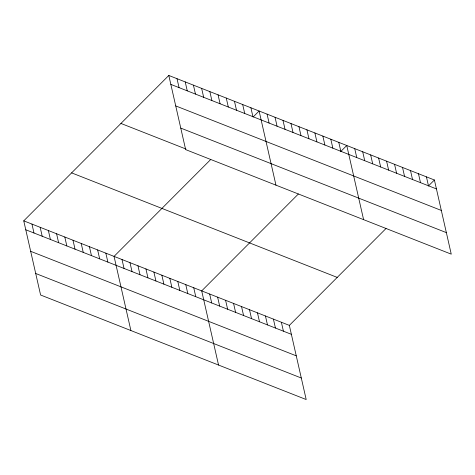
<?xml version="1.0" encoding="UTF-8"?>
<svg xmlns="http://www.w3.org/2000/svg" width="475" height="475" viewBox="0 0 475 475"><rect width="100%" height="100%" fill="white"/><g stroke="black" fill="none" stroke-linecap="round" stroke-linejoin="round"><path stroke-width="0.71" d="M23.75 220.851L289.346 325.387L306.191 399.54L40.595 295.005L23.75 220.851L168.809 75.46L434.405 179.995L451.25 254.149L185.654 149.613L168.809 75.46M210.728 159.499L114.053 256.393L130.898 330.547M253.127 116.998L259.107 111.002L275.957 185.155M298.371 193.996L201.697 290.89L218.547 365.043M340.771 151.495L346.756 145.498L363.601 219.652M289.346 325.387L386.021 228.493M428.42 185.992L434.405 179.995M170.834 84.39L436.43 188.925M175.726 105.913L441.322 210.449M180.761 128.09L446.358 232.625M120.935 123.441L185.927 149.019M71.618 172.87L337.214 277.406M25.781 229.775L291.377 334.317M30.667 251.305L296.263 355.84M35.708 273.481L301.304 378.017M426.437 176.86L428.462 185.79M418.469 173.725L420.494 182.649M410.501 170.59L412.526 179.514M402.533 167.455L404.558 176.379M394.565 164.314L396.589 173.244M386.597 161.179L388.621 170.109M378.628 158.044L380.653 166.968M370.66 154.909L372.691 163.833M362.692 151.774L364.723 160.698M354.724 148.633L356.755 157.563M338.788 142.363L340.818 151.293M330.82 139.228L332.85 148.153M322.852 136.093L324.882 145.018M314.883 132.958L316.914 141.882M306.915 129.817L308.946 138.748M298.947 126.683L300.978 135.613M290.979 123.548L293.01 132.472M283.011 120.413L285.042 129.337M275.043 117.278L277.073 126.202M267.075 114.137L269.105 123.067M250.901 107.772L252.926 116.702M242.689 104.542L244.72 113.466M234.484 101.312L236.508 110.236M281.378 322.252L283.409 331.176M226.272 98.082L228.303 107.006M273.41 319.117L275.441 328.041M218.061 94.846L220.091 103.776M265.442 315.982L267.473 324.906M209.855 91.616L211.88 100.546M257.474 312.841L259.504 321.771M201.643 88.386L203.674 97.31M249.506 309.706L251.536 318.636M193.432 85.156L195.463 94.08M241.537 306.571L243.568 315.495M185.226 81.926L187.251 90.85M233.569 303.436L235.6 312.36M177.015 78.69L179.045 87.62M225.601 300.301L227.632 309.225M217.633 297.16L219.664 306.09M209.665 294.025L211.696 302.955M193.735 287.755L195.759 296.679M185.767 284.62L187.791 293.544M177.798 281.485L179.823 290.409M169.83 278.344L171.855 287.274M161.862 275.209L163.887 284.139M153.894 272.074L155.919 280.998M145.926 268.939L147.951 277.863M137.958 265.804L139.982 274.728M129.99 262.663L132.014 271.593M122.022 259.528L124.046 268.458M105.842 253.163L107.873 262.087M97.636 249.933L99.661 258.857M89.425 246.703L91.455 255.627M81.213 243.467L83.244 252.397M73.007 240.237L75.032 249.167M64.796 237.007L66.827 245.931M56.59 233.777L58.615 242.701M48.379 230.547L50.403 239.471M40.167 227.311L42.198 236.241M31.962 224.081L33.986 233.011"/></g></svg>
